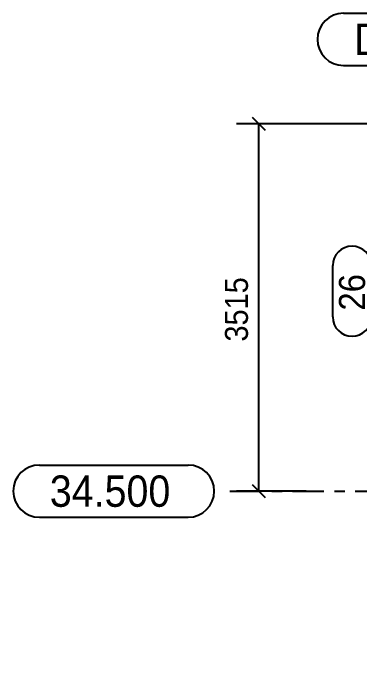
# Model space of a CAD drawing. Header units: millimetres. Extents: x 0 to 594, y 0 to 420.
# Drawn here: x 274.4 to 307.6, y 107.9 to 171.3 of the extents above; entities that cross this region are included whole.
import ezdxf

# ---------------------------------------------------------------- set-up
doc = ezdxf.new("R2010")
doc.units = ezdxf.units.MM
doc.header["$MEASUREMENT"] = 0
doc.linetypes.add('XKITLINE00', pattern=[0])
doc.linetypes.add('XKITLINE03', pattern=[6, 3, -1, 1, -1])
for name, color, linetype in [('dimension', 7, 'Continuous'), ('grid', 7, 'Continuous'), ('mark', 7, 'Continuous')]:
    doc.layers.add(name, color=color, linetype=linetype)
doc.styles.add('STYLE_1', font='ARIAL.TTF', dxfattribs={"height": 0.2})

# ---------------------------------------------------------------- blocks, each defined once
blk = doc.blocks.new('*D1477')
at = {"layer": 'dimension', "color": 1, "linetype": 'XKITLINE00'}
for p, q in [((323.742, 1300.505), (324.987, 1299.26)), ((338.572, 1299.883), (322.224, 1299.883)), ((324.364, 1264.733), (324.364, 1299.883)), ((323.742, 1265.355), (324.987, 1264.11)), ((328.894, 1264.733), (322.224, 1264.733))]:
    blk.add_line(p, q, dxfattribs=at)
at = {"layer": 'dimension', "color": 1, "style": 'STYLE_1', "width": 0.9}
blk.add_text('3515', height=2.2, rotation=90.00021, dxfattribs=at).set_placement((323.324, 1279.044))
blk = doc.blocks.new('*D1482')
at = {"layer": 'grid', "color": 4, "linetype": 'XKITLINE00'}
for p, q in [((332.477, 1310.458), (339.591, 1310.458)), ((332.477, 1305.458), (339.591, 1305.458))]:
    blk.add_line(p, q, dxfattribs=at)
at = {"layer": 'grid', "color": 4, "linetype": 'XKITLINE03'}
blk.add_line((336.034, 1247.067), (336.034, 1304.458), dxfattribs=at)
at = {"layer": 'grid', "color": 4, "linetype": 'XKITLINE00'}
for centre, start, end in [((332.477, 1307.958), 90, -90), ((339.591, 1307.958), -90, 90)]:
    blk.add_arc(centre, 2.5, start, end, dxfattribs=at)
at = {"layer": 'grid', "color": 4, "style": 'STYLE_1', "width": 0.9}
blk.add_text('D1', height=3, dxfattribs=at).set_placement((333.477, 1306.458))
blk = doc.blocks.new('*D1483')
at = {"layer": 'grid', "color": 4, "linetype": 'XKITLINE00'}
for p, q in [((303.36, 1267.233), (317.597, 1267.233)), ((303.36, 1262.233), (317.597, 1262.233))]:
    blk.add_line(p, q, dxfattribs=at)
at = {"layer": 'grid', "color": 4, "linetype": 'XKITLINE03'}
blk.add_line((321.597, 1264.733), (399.143, 1264.733), dxfattribs=at)
at = {"layer": 'grid', "color": 4, "linetype": 'XKITLINE00'}
for centre, start, end in [((303.36, 1264.733), 90, -90), ((317.597, 1264.733), -90, 90)]:
    blk.add_arc(centre, 2.5, start, end, dxfattribs=at)
at = {"layer": 'grid', "color": 4, "style": 'STYLE_1', "width": 0.9}
blk.add_text('34.500', height=3, dxfattribs=at).set_placement((304.36, 1263.233))
blk = doc.blocks.new('*D1543')
at = {"layer": 'mark', "color": 1, "linetype": 'XKITLINE00'}
for p, q in [((331.434, 1281.407), (331.434, 1286.316)), ((335.134, 1281.407), (335.134, 1286.316))]:
    blk.add_line(p, q, dxfattribs=at)
for centre, start, end in [((333.284, 1286.316), 0, 180), ((333.284, 1281.407), 180, 0)]:
    blk.add_arc(centre, 1.85, start, end, dxfattribs=at)
at = {"layer": 'mark', "color": 1, "style": 'STYLE_1', "width": 0.9}
blk.add_text('26', height=2.5, rotation=90.00021, dxfattribs=at).set_placement((334.534, 1282.007))

msp = doc.modelspace()

# ---------------------------------------------------------------- block references
at = {"layer": 'dimension'}
msp.add_blockref('*D1477', (-26.435, -1139.151), dxfattribs=at)
at = {"layer": 'grid'}
for name in ['*D1482', '*D1483']:
    msp.add_blockref(name, (-26.435, -1139.151), dxfattribs=at)
at = {"layer": 'mark'}
msp.add_blockref('*D1543', (-26.435, -1139.151), dxfattribs=at)

doc.saveas('drawing.dxf')
